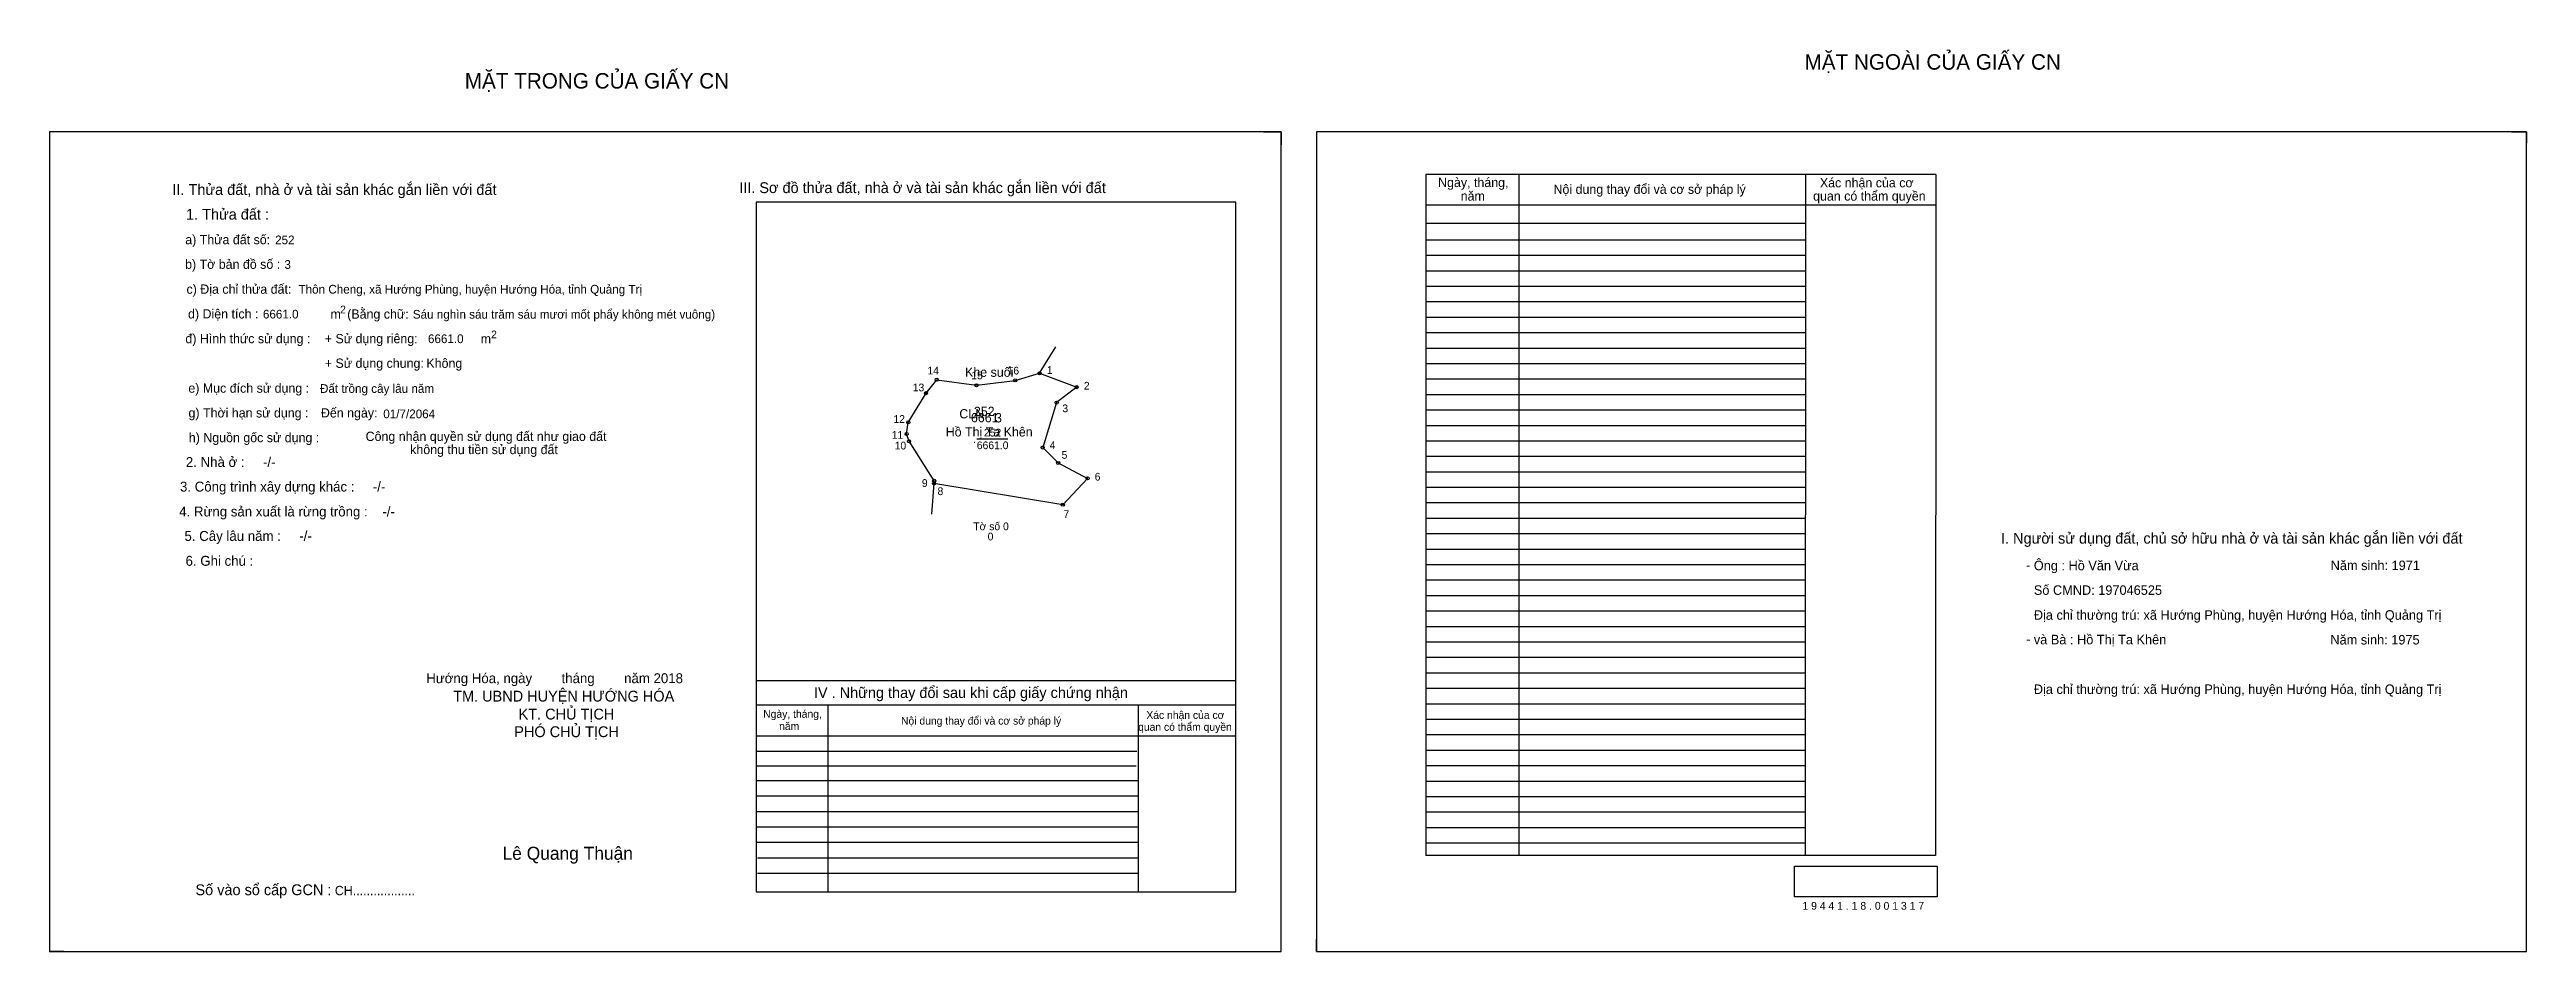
# Model space of a CAD drawing. Extents: x 531162 to 534673, y 1847896 to 1848555.
# Drawn here: x 533072 to 534673, y 1847972 to 1848555 of the extents above.
import ezdxf

# ---------------------------------------------------------------- set-up
doc = ezdxf.new("R2010")
doc.units = 0
for name, color, linetype in [('Default', 7, 'Continuous'), ('Level 10', 7, 'Continuous'), ('Level 11', 7, 'Continuous'), ('Level 13', 7, 'Continuous'), ('Level 2', 7, 'Continuous'), ('Level 22', 7, 'Continuous'), ('Level 27', 7, 'Continuous'), ('Level 3', 7, 'Continuous'), ('Level 36', 7, 'Continuous'), ('Level 4', 7, 'Continuous'), ('Level 5', 7, 'Continuous'), ('Level 55', 7, 'Continuous'), ('Level 6', 7, 'Continuous'), ('Level 7', 7, 'Continuous'), ('Level 8', 7, 'Continuous'), ('Level 9', 7, 'Continuous')]:
    doc.layers.add(name, color=color, linetype=linetype)

msp = doc.modelspace()

# ---------------------------------------------------------------- linework, layer by layer
at = {"layer": 'Level 10'}
for p, q in [((533856.8, 1848502.1), (533868.1, 1848502.1)), ((533868.1, 1848502.1), (533868.1, 1848493.7)), ((534663.6, 1848502.1), (534673.2, 1848502.1)), ((534673.2, 1848502.1), (534673.2, 1848494.7)), ((533643.8, 1848276.5), (533627.6, 1848302)), ((533643.7, 1848274.7), (533643.8, 1848276.5)), ((533072, 1847979.9), (533072, 1847972.1)), ((533890.9, 1847972.1), (533890.9, 1847979.9)), ((533081.2, 1847972.1), (533072, 1847972.1)), ((533890.9, 1847972.1), (533898, 1847972.1))]:
    msp.add_line(p, q, dxfattribs=at)
for points in [[(533072, 1847972.1), (533868.1, 1847972.1), (533868.1, 1848502.1), (533072, 1848502.1)], [(533890.9, 1847972.1), (534673.2, 1847972.1), (534673.2, 1848502.1), (533890.9, 1848502.1)], [(533643.7, 1848274.7), (533643.8, 1848276.5), (533627.6, 1848302), (533626, 1848306.7), (533627.1, 1848314.2), (533638.6, 1848333.1), (533645.5, 1848341.8), (533671.2, 1848338.2), (533696.2, 1848341.4), (533712, 1848346), (533736, 1848337), (533723, 1848327), (533714, 1848298), (533724, 1848288), (533743, 1848278), (533727, 1848261)]]:
    msp.add_lwpolyline(points, close=True, dxfattribs=at)
at = {"layer": 'Level 11'}
for centre in [(533712, 1848346), (533638.6, 1848333.1), (533645.5, 1848341.8), (533671.2, 1848338.2), (533696.2, 1848341.4), (533736, 1848337), (533627.1, 1848314.2), (533723, 1848327), (533626, 1848306.7), (533627.6, 1848302), (533714, 1848298), (533724, 1848288), (533643.7, 1848274.7), (533643.7, 1848274.7), (533643.8, 1848276.5), (533743, 1848278), (533727, 1848261)]:
    msp.add_circle(centre, 1, dxfattribs=at)
at = {"layer": 'Level 27'}
for p, q in [((533712, 1848346), (533722.5, 1848363)), ((533643.7, 1848274.7), (533642.1, 1848254.8))]:
    msp.add_line(p, q, dxfattribs=at)
at = {"layer": 'Level 6'}
msp.add_lwpolyline([(534199.9, 1848027.2), (534292.3, 1848027.2), (534292.3, 1848007.4), (534199.9, 1848007.4)], close=True, dxfattribs=at)
at = {"layer": 'Level 7'}
for p, q in [((534206.9, 1848432.1), (533961.7, 1848432.1)), ((534206.9, 1848422.1), (533961.7, 1848422.1)), ((534206.9, 1848412.1), (533961.7, 1848412.1)), ((534206.9, 1848402.1), (533961.7, 1848402.1)), ((534206.9, 1848392.1), (533961.7, 1848392.1)), ((534206.9, 1848382.1), (533961.7, 1848382.1)), ((534206.9, 1848372.1), (533961.7, 1848372.1)), ((534206.9, 1848362.1), (533961.7, 1848362.1)), ((534206.9, 1848352.1), (533961.7, 1848352.1)), ((534206.9, 1848342.1), (533961.7, 1848342.1)), ((534206.9, 1848332.1), (533961.7, 1848332.1)), ((534206.9, 1848322.1), (533961.7, 1848322.1)), ((534206.9, 1848312.1), (533961.7, 1848312.1)), ((534206.9, 1848302.1), (533961.7, 1848302.1)), ((534206.9, 1848292.1), (533961.7, 1848292.1)), ((534206.9, 1848282.1), (533961.7, 1848282.1)), ((534206.9, 1848272.1), (533961.7, 1848272.1)), ((534206.9, 1848262.1), (533961.7, 1848262.1)), ((534206.9, 1848252.1), (533961.7, 1848252.1)), ((534206.9, 1848242.1), (533961.7, 1848242.1)), ((534206.9, 1848232.1), (533961.7, 1848232.1)), ((534206.9, 1848222.1), (533961.7, 1848222.1)), ((534206.9, 1848212.1), (533961.7, 1848212.1)), ((534206.9, 1848202.1), (533961.7, 1848202.1)), ((534206.9, 1848192.1), (533961.7, 1848192.1)), ((534206.9, 1848182.1), (533961.7, 1848182.1)), ((534206.9, 1848172.1), (533961.7, 1848172.1)), ((534206.9, 1848162.1), (533961.7, 1848162.1)), ((534206.9, 1848152.1), (533961.7, 1848152.1)), ((534206.9, 1848142.1), (533961.7, 1848142.1)), ((534206.9, 1848132.1), (533961.7, 1848132.1)), ((534206.9, 1848122.1), (533961.7, 1848122.1)), ((534206.9, 1848112.1), (533961.7, 1848112.1)), ((533774.9, 1848101.4), (533528.8, 1848101.4)), ((533774.4, 1848091.9), (533528.8, 1848091.9)), ((534206.9, 1848102.1), (533961.7, 1848102.1)), ((534206.9, 1848092.1), (533961.7, 1848092.1)), ((533775.7, 1848082.5), (533528.8, 1848082.5)), ((534206.9, 1848082.1), (533961.7, 1848082.1)), ((533775.7, 1848072.5), (533528.8, 1848072.5)), ((533775.7, 1848062.5), (533528.8, 1848062.5)), ((534206.9, 1848072.1), (533961.7, 1848072.1)), ((534206.9, 1848062.1), (533961.7, 1848062.1)), ((533775.7, 1848052.5), (533528.8, 1848052.5)), ((533775.7, 1848042.5), (533528.8, 1848042.5)), ((534206.9, 1848052.1), (533961.7, 1848052.1)), ((534206.9, 1848042.1), (533961.7, 1848042.1)), ((533775.7, 1848032.5), (533529.6, 1848032.5)), ((533775.7, 1848022.5), (533529.6, 1848022.5))]:
    msp.add_line(p, q, dxfattribs=at)
at = {"layer": 'Level 8'}
for p, q in [((534291.3, 1848474.6), (533961.7, 1848474.6)), ((533961.7, 1848474.6), (533961.7, 1848034.1)), ((534021.7, 1848474.6), (534021.7, 1848034.1)), ((534207.1, 1848474.4), (534206.9, 1848034.1)), ((534291.3, 1848474.6), (534291.2, 1848034.1)), ((533838.8, 1848456.7), (533528.8, 1848456.7)), ((533528.8, 1848456.7), (533528.8, 1848010.7)), ((533838.8, 1848010.7), (533838.8, 1848456.7)), ((534291.3, 1848454.6), (533961.7, 1848454.6)), ((534206.9, 1848442.8), (533961.7, 1848442.8)), ((533838.8, 1848147.1), (533528.8, 1848147.1)), ((533838.8, 1848131.4), (533528.8, 1848131.4)), ((533575, 1848131.4), (533575, 1848010.7)), ((533775.7, 1848131.4), (533775.7, 1848010.7)), ((533838.8, 1848111.4), (533528.8, 1848111.4)), ((534291.2, 1848034.1), (533961.7, 1848034.1)), ((533528.8, 1848010.7), (533838.8, 1848010.7))]:
    msp.add_line(p, q, dxfattribs=at)
at = {"layer": 'Level 9'}
msp.add_line((533671.4, 1848303.5), (533691.5, 1848303.5), dxfattribs=at)

# ---------------------------------------------------------------- texts
at = {"layer": 'Default'}
for s, p in [('e) Mục đích sử dụng :', (533161.7, 1848333.4)), ('g) Thời hạn sử dụng :', (533161.8, 1848317.4)), ('Đến ngày:', (533247.4, 1848317.4)), ('h) Nguồn gốc sử dụng :', (533162, 1848301.4)), ('Công nhận quyền sử dụng đất như giao đất', (533276.3, 1848302.2)), ('không thu tiền sử dụng đất', (533305.1, 1848293.7))]:
    msp.add_text(s, height=6, dxfattribs=at).set_placement(p)
at = {"layer": 'Level 13'}
for s, p in [('.', (533668.9, 1848301)), ('6661.0', (533671.4, 1848296.9)), ('252', (533676, 1848305.1))]:
    msp.add_text(s, height=5, dxfattribs=at).set_placement(p)
at = {"layer": 'Level 2'}
msp.add_text('Hồ Thị Ta Khên', height=6, dxfattribs=at).set_placement((533651.3, 1848305.1))
at = {"layer": 'Level 22'}
msp.add_text('Khe suối', height=6, dxfattribs=at).set_placement((533663.8, 1848343.7))
at = {"layer": 'Level 3'}
msp.add_text('CLN', height=6, dxfattribs=at).set_placement((533660.1, 1848316.8))
at = {"layer": 'Level 36'}
for s, p in [('Tờ số 0', (533669.1, 1848244.5)), ('0', (533678.4, 1848237.9))]:
    msp.add_text(s, height=5, dxfattribs=at).set_placement(p)
at = {"layer": 'Level 4'}
msp.add_text('252', height=6, dxfattribs=at).set_placement((533669.5, 1848318.3))
at = {"layer": 'Level 5'}
msp.add_text('6661', height=6, dxfattribs=at).set_placement((533667.6, 1848314.3))
at = {"layer": 'Level 55'}
for s, height, p in [('1', 0.8, (533711.8, 1848346)), ('0', 0.22, (533711.9, 1848345.8)), ('0', 0.22, (533711.9, 1848345.8)), ('0', 0.22, (533711.9, 1848345.8)), ('13', 0.8, (533638.1, 1848333.1)), ('14', 0.8, (533644.9, 1848341.8)), ('15', 0.8, (533670.6, 1848338.2)), ('16', 0.8, (533695.6, 1848341.4)), ('2', 0.8, (533735.7, 1848337)), ('0', 0.22, (533735.9, 1848336.8)), ('0', 0.22, (533735.9, 1848336.8)), ('0', 0.22, (533735.9, 1848336.8)), ('12', 0.8, (533626.5, 1848314.2)), ('3', 0.8, (533722.8, 1848327)), ('0', 0.22, (533722.9, 1848326.8)), ('0', 0.22, (533722.9, 1848326.8)), ('0', 0.22, (533722.9, 1848326.8)), ('11', 0.8, (533625.5, 1848306.7)), ('10', 0.8, (533627, 1848302)), ('4', 0.8, (533713.7, 1848298)), ('0', 0.22, (533713.9, 1848297.8)), ('0', 0.22, (533713.9, 1848297.8)), ('0', 0.22, (533713.9, 1848297.8)), ('5', 0.8, (533723.7, 1848288)), ('0', 0.22, (533723.9, 1848287.8)), ('0', 0.22, (533723.9, 1848287.8)), ('0', 0.22, (533723.9, 1848287.8)), ('8', 0.8, (533643.4, 1848274.7)), ('9', 0.8, (533643.6, 1848276.5)), ('0', 0.22, (533643.6, 1848274.5)), ('0', 0.22, (533643.6, 1848274.5)), ('0', 0.22, (533643.6, 1848274.5)), ('6', 0.8, (533742.7, 1848278)), ('0', 0.22, (533742.9, 1848277.8)), ('0', 0.22, (533742.9, 1848277.8)), ('0', 0.22, (533742.9, 1848277.8)), ('7', 0.8, (533726.7, 1848261)), ('0', 0.22, (533726.9, 1848260.8)), ('0', 0.22, (533726.9, 1848260.8)), ('0', 0.22, (533726.9, 1848260.8))]:
    msp.add_text(s, height=height, dxfattribs=at).set_placement(p)
at = {"layer": 'Level 6'}
for s, height, p in [('252', 5.63, (533217.8, 1848429.4)), ('3', 5.63, (533223.8, 1848413.5)), ('Thôn Cheng, xã Hướng Phùng, huyện Hướng Hóa, tỉnh Quảng Trị', 5.64, (533232.9, 1848397.5)), ('6661.0', 5.63, (533209.9, 1848381.4)), ('Sáu nghìn sáu trăm sáu mươi mốt phẩy không mét vuông)', 5.632, (533306.8, 1848381.3)), ('6661.0', 5.63, (533316.6, 1848365.5)), ('Đất trồng cây lâu năm', 5.64, (533246.8, 1848333.3)), ('01/7/2064', 5.64, (533287.7, 1848316.9)), ('Ông : Hồ Văn Vừa', 6.16, (534354.7, 1848218.6)), ('Năm sinh: 1971', 6.16, (534546.6, 1848218.7)), ('Số CMND: 197046525', 6.16, (534354.7, 1848202.7)), ('Địa chỉ thường trú: xã Hướng Phùng, huyện Hướng Hóa, tỉnh Quảng Trị', 6.16, (534354.7, 1848186.6)), ('và Bà : Hồ Thị Ta Khên', 6.16, (534354.7, 1848170.7)), ('Năm sinh: 1975', 6.16, (534546.4, 1848170.6)), ('Địa chỉ thường trú: xã Hướng Phùng, huyện Hướng Hóa, tỉnh Quảng Trị', 6.16, (534354.7, 1848138.6)), ('1 9 4 4 1 . 1 8 . 0 0 1 3 1 7', 5.04, (534205.1, 1847999.1))]:
    msp.add_text(s, height=height, dxfattribs=at).set_placement(p)
at = {"layer": 'Level 7'}
for s, height, p in [('MẶT NGOÀI CỦA GIẤY CN', 10, (534206.5, 1848542.3)), ('MẶT TRONG CỦA GIẤY CN', 10, (533340.4, 1848530.1)), ('II. Thửa đất, nhà ở và tài sản khác gắn liền với đất', 7, (533151.4, 1848461.3)), ('III. Sơ đồ thửa đất, nhà ở và tài sản khác gắn liền với đất', 7, (533517.8, 1848462.5)), ('Ngày, tháng,', 6, (533969.6, 1848466.4)), ('năm', 6, (533984.2, 1848457.6)), ('Nội dung thay đổi và cơ sở pháp lý', 6, (534044.2, 1848462)), (' quan có thẩm quyền', 6, (534209.8, 1848457.6)), ('Xác nhận của cơ', 6, (534216.4, 1848466.2)), ('1. Thửa đất :', 7, (533160.2, 1848445.3)), ('a) Thửa đất số:', 6, (533159.7, 1848429.4)), ('b) Tờ bản đồ số :', 6, (533159.6, 1848413.5)), ('c) Địa chỉ thửa đất:', 6, (533160.5, 1848397.4)), ('d) Diện tích :', 6, (533161.5, 1848381.4)), ('m', 6, (533253.6, 1848381.3)), ('2', 5, (533259.8, 1848384.7)), ('(Bằng chữ:', 6, (533264.4, 1848381.3)), ('đ) Hình thức sử dụng :', 6, (533159.8, 1848365.4)), ('+ Sử dụng riêng:', 6, (533249.9, 1848365.4)), ('m', 6, (533350.7, 1848365.3)), ('2', 5, (533357.4, 1848368.6)), ('+ Sử dụng chung:', 6, (533249.9, 1848349.5)), ('Không', 6, (533315.6, 1848349.5)), ('3', 6, (533683.2, 1848314.2)), ('2. Nhà ở :     -/-', 6.4, (533160.1, 1848285.4)), ('3. Công trình xây dựng khác :     -/-', 6.4, (533156.3, 1848269.5)), ('4. Rừng sản xuất là rừng trồng :    -/-', 6.4, (533155.8, 1848253.4)), ('5. Cây lâu năm :     -/-', 6.4, (533159.2, 1848237.6)), ('I. Người sử dụng đất, chủ sở hữu nhà ở và tài sản khác gắn liền với đất', 7, (534333.5, 1848235.8)), ('6. Ghi chú :', 6.4, (533159.9, 1848221.5)), ('-', 6.4, (534349.6, 1848218.8)), ('-', 6.4, (534349.7, 1848170.9)), ('Hướng Hóa, ngày        tháng        năm 2018', 6.4, (533315.5, 1848145.6)), ('TM. UBND HUYỆN HƯỚNG HÓA', 7, (533332.9, 1848133.7)), ('IV . Những thay đổi sau khi cấp giấy chứng nhận', 7, (533566.1, 1848136)), ('KT. CHỦ TỊCH', 7, (533375.2, 1848122.1)), ('Ngày, tháng,', 5, (533533.3, 1848123.2)), ('Nội dung thay đổi và cơ sở pháp lý', 5, (533622.4, 1848118.8)), ('Xác nhận của cơ', 5, (533781, 1848122.5)), ('PHÓ CHỦ TỊCH', 7, (533372.4, 1848110.7)), ('năm', 5, (533543.6, 1848115.3)), (' quan có thẩm quyền', 5, (533773.8, 1848114.8)), ('Lê Quang Thuận', 8.4, (533364.8, 1848031.4)), ('Số vào sổ cấp GCN :', 7, (533166.3, 1848008.5)), ('CH..................', 6, (533256.4, 1848008.5))]:
    msp.add_text(s, height=height, dxfattribs=at).set_placement(p)
at = {"layer": 'Level 9'}
for s, p in [('14', (533639.5, 1848345.2)), ('15', (533667.8, 1848342.1)), ('16', (533691.3, 1848345.2)), ('1', (533716.7, 1848345.6)), ('13', (533630, 1848334.3)), ('2', (533740.6, 1848335.4)), ('12', (533617.5, 1848313.9)), ('3', (533726.7, 1848320.8)), ('11', (533616.4, 1848303.6)), ('10', (533618.3, 1848296.7)), ('4', (533718.5, 1848297)), ('5', (533726.2, 1848290.7)), ('6', (533747.6, 1848276.6)), ('9', (533635.9, 1848272.5)), ('8', (533646, 1848267.2)), ('7', (533727.4, 1848252.4))]:
    msp.add_text(s, height=5, dxfattribs=at).set_placement(p)

doc.saveas('drawing.dxf')
